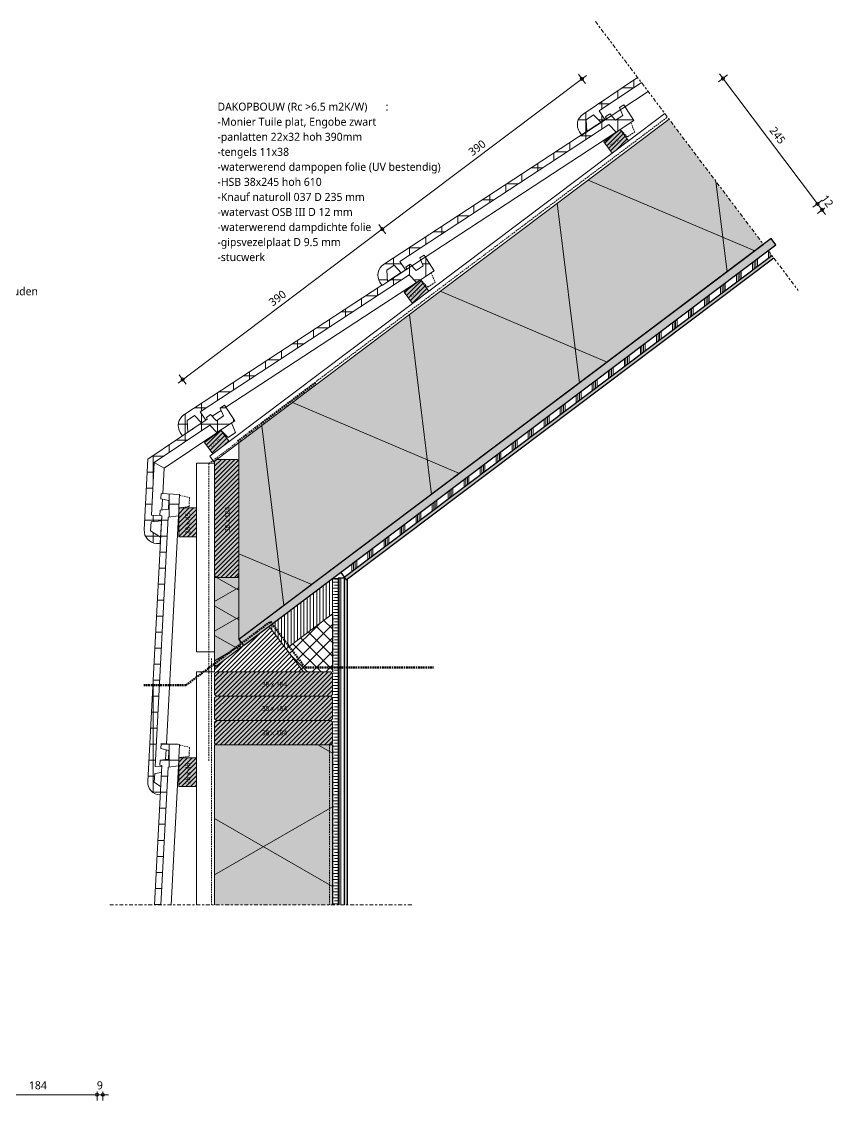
# Model space of a CAD drawing. Header units: millimetres. Extents: x 2927 to 18500, y -7154 to 6447.
# Drawn here: x 5745 to 7019, y 4744 to 6428 of the extents above; entities that cross this region are included whole.
import ezdxf

# ---------------------------------------------------------------- set-up
doc = ezdxf.new("R2010")
doc.units = ezdxf.units.MM
doc.linetypes.add('MV_center', pattern=[15, 6, -3, 3, -3])
doc.linetypes.add('MV_hidden', pattern=[3.75, 2.5, -1.25])
for name, color, linetype, lineweight in [('A-ANNO-DIMS', 211, 'Continuous', 13), ('A-ANNO-DIMS-5', 211, 'Continuous', 13), ('A-ANNO-NOTE', 131, 'Continuous', 18), ('A-DETL', 90, 'Continuous', 13), ('A-DETL-GENF', 92, 'Continuous', 18), ('A-DETL-MEDM', 33, 'Continuous', 18), ('G-ANNO-TEXT', 231, 'Continuous', 13)]:
    doc.layers.add(name, color=color, linetype=linetype, lineweight=lineweight)
doc.styles.add('Segoe UI', font='segoeui.ttf', dxfattribs={"height": 7.5})
doc.styles.add('Segoe UI_1', font='segoeui.ttf', dxfattribs={"height": 4})
doc.styles.add('Segoe UI_3', font='segoeui.ttf', dxfattribs={"height": 12.5})
doc.styles.add('Segoe UI_B', font='segoeui.ttf', dxfattribs={"height": 12.5})
doc.dimstyles.new('2_5_mm', dxfattribs={"dimscale": 304.8, "dimtxt": 13.092049, "dimasz": 0.016404, "dimexe": 0.029528, "dimexo": 0.0625, "dimgap": 0.014764, "dimtad": 1, "dimdec": 0, "dimzin": 0, "dimdsep": 46, "dimtxsty": 'Segoe UI_3', "dimblk1": 'DOTBLANK', "dimblk2": 'DOTBLANK', "dimsah": 1, "dimcen": 0.09, "dimdle": 0.029528, "dimazin": 0, "dimtfac": 1, "dimtdec": 4, "dimtix": 1, "dimtmove": 0, "dimatfit": 3, "dimfxl": 0.029528, "dimfxlon": 1, "dimtvp": 1, "dimtfill": 1, "dimtolj": 1, "dimtzin": 0, "dimarcsym": 2})
doc.dimstyles.new('2_5_mm_controle', dxfattribs={"dimscale": 304.8, "dimtxt": 13.092049, "dimasz": 0.016404, "dimexe": 0.029528, "dimexo": 0.0625, "dimgap": 0.008202, "dimtad": 1, "dimdec": 0, "dimzin": 0, "dimdsep": 46, "dimtxsty": 'Segoe UI_3', "dimblk1": 'DOTBLANK', "dimblk2": 'DOTBLANK', "dimsah": 1, "dimcen": 0.09, "dimdle": 0.029528, "dimazin": 0, "dimtfac": 1, "dimtdec": 4, "dimtix": 1, "dimtmove": 0, "dimatfit": 3, "dimfxl": 0.029528, "dimfxlon": 1, "dimtvp": 1, "dimtfill": 1, "dimtolj": 1, "dimtzin": 0, "dimarcsym": 2})
pattern_1 = [(0, (0, 0), (20.32, 5.08), [1.676, -13.564, 1.676, -13.564, -81.28]), (0, (0, 0), (20.32, 5.08), [-30.48, 1.676, -28.804, 1.676, -13.564, -35.56]), (0, (0, 0), (20.32, 5.08), [-76.2, 1.676, -8.484, 1.676, -23.724]), (120, (7.62, 2.54), (-14.559409, 15.0576362), [1.676, -13.564, 1.676, -13.564, -81.28]), (120, (7.62, 2.54), (-14.559409, 15.0576362), [-30.48, 1.676, -28.804, 1.676, -13.564, -35.56]), (120, (7.62, 2.54), (-14.559409, 15.0576362), [-76.2, 1.676, -8.484, 1.676, -23.724]), (240, (10.16, 12.7), (-5.760591, -20.1376362), [1.676, -13.564, 1.676, -13.564, -81.28]), (240, (10.16, 12.7), (-5.760591, -20.1376362), [-30.48, 1.676, -28.804, 1.676, -13.564, -35.56]), (240, (10.16, 12.7), (-5.760591, -20.1376362), [-76.2, 1.676, -8.484, 1.676, -23.724])]
pattern_2 = [(0, (0, 0), (0, 9.476), []), (0, (0, 4.738), (0, 9.476), [4.738, -2.369])]
pattern_3 = [(90, (10, 0), (-25, 1e-15), []), (90, (12.5, 0), (-25, 1e-15), []), (90, (15, 0), (-25, 1e-15), []), (90, (17.5, 0), (-25, 1e-15), [])]
pattern_4 = [(0, (0, 0), (0, 25), []), (90, (0, 0), (-25, 1e-15), [])]

# ---------------------------------------------------------------- blocks, each defined once
blk = doc.blocks.new('42 isolatie - Type 1-3769781-Details Domera')
at = {"layer": 'A-DETL-GENF'}
blk.add_hatch(color=256, dxfattribs=at).paths.add_polyline_path([(250.3, 182), (250.3, 184.8), (0.3, 184.8), (0.3, 0.8), (250.3, 0.8), (250.3, 3.6)])
at = {"layer": 'A-DETL-GENF', "lineweight": 13}
h = blk.add_hatch(dxfattribs=at)
h.set_pattern_fill('FP_24', color=256, style=0, pattern_type=2)
h.set_pattern_definition([(60, (-2126.39, 181.76), (-155.885, 90), []), (120, (-2126.39, 181.76), (-155.885, -90), [])])
h.paths.add_polyline_path([(250.3, 182), (250.3, 184.8), (0.3, 184.8), (0.3, 0.8), (250.3, 0.8), (250.3, 3.6)])
at = {"layer": 'A-DETL-GENF'}
for p, q in [((250.3, 184.8), (0.3, 184.8)), ((0.3, 184.8), (0.3, 182)), ((0.3, 182), (0.3, 3.6)), ((0.3, 3.6), (0.3, 0.8)), ((0.3, 0.8), (250.3, 0.8))]:
    blk.add_line(p, q, dxfattribs=at)
blk = doc.blocks.new('00 hout_rechthoekig_sls - SLS 38x184-V54-Details Domera')
at = {"layer": 'A-DETL-GENF'}
blk.add_hatch(color=256, dxfattribs=at).paths.add_polyline_path([(184, -35.2), (184, -2.8), (181.2, 0), (2.8, 0), (0, -2.8), (0, -35.2), (2.8, -38), (181.2, -38)])
at = {"layer": 'A-DETL-MEDM', "lineweight": 13}
h = blk.add_hatch(dxfattribs=at)
h.set_pattern_fill('FP_93', color=256, style=0, pattern_type=2)
h.set_pattern_definition([(135, (5744.659, -6083.655), (-3.535534, -3.535534), [])])
h.paths.add_polyline_path([(184, -35.2), (184, -2.8), (181.2, 0), (2.8, 0), (0, -2.8), (0, -35.2), (2.8, -38), (181.2, -38)])
at = {"layer": 'A-DETL-MEDM'}
for p, q in [((0, -2.8), (2.8, 0)), ((2.8, 0), (0, -2.8)), ((181.2, 0), (184, -2.8)), ((0, -2.8), (0, -35.2)), ((181.2, 0), (184, -2.8)), ((2.8, -38), (0, -35.2)), ((0, -35.2), (2.8, -38)), ((2.8, -38), (5.8, -38)), ((184, -35.2), (181.2, -38)), ((181.2, -38), (184, -35.2))]:
    blk.add_line(p, q, dxfattribs=at)
blk = doc.blocks.new('42 isolatie - Type 1-3770194-Details Domera')
at = {"layer": 'A-DETL-GENF'}
blk.add_hatch(color=256, dxfattribs=at).paths.add_polyline_path([(140.9, 0.8), (110.8, 40.8), (99.9, 40.8), (97.2, 38.8), (0.3, 38.8), (0.3, 0.8), (106.8, 0.8)])
at = {"layer": 'A-DETL-GENF', "lineweight": 13}
h = blk.add_hatch(dxfattribs=at)
h.set_pattern_fill('FP_38', color=256, style=0, pattern_type=2)
h.set_pattern_definition([(60, (0, 0), (-34.641, 20), []), (120, (0, 0), (-34.641, -20), [])])
h.paths.add_polyline_path([(140.9, 0.8), (110.8, 40.8), (99.9, 40.8), (97.2, 38.8), (0.3, 38.8), (0.3, 0.8), (106.8, 0.8)])
at = {"layer": 'A-DETL-GENF'}
for p, q in [((0.3, 38.8), (0.3, 0.8)), ((0.3, 38.8), (0.3, 0.8)), ((110.8, 40.8), (99.9, 40.8)), ((110.8, 40.8), (99.9, 40.8)), ((0.3, 0.8), (140.9, 0.8)), ((0.3, 0.8), (140.9, 0.8))]:
    blk.add_line(p, q, dxfattribs=at)
blk = doc.blocks.new('42 isolatie - Type 1-V55-Details Domera')
at = {"layer": 'A-DETL-GENF'}
blk.add_hatch(color=256, dxfattribs=at).paths.add_polyline_path([(1177.3, 245.8), (152.5, 245.8), (152.5, 0.8), (992.7, 0.8), (1165, 229.5)])
at = {"layer": 'A-DETL-GENF', "lineweight": 13}
h = blk.add_hatch(dxfattribs=at)
h.set_pattern_fill('FP_1', color=256, style=0, pattern_type=2)
h.set_pattern_definition([(60, (-7106.72, 250.62), (-216.506, 125), []), (120, (-7106.72, 250.62), (-216.506, -125), [])])
h.paths.add_polyline_path([(1177.3, 245.8), (152.5, 245.8), (152.5, 0.8), (992.7, 0.8), (1165, 229.5)])
at = {"layer": 'A-DETL-GENF'}
for p, q in [((1177.3, 245.8), (152.5, 245.8)), ((992.7, 0.8), (1177.3, 245.8)), ((992.7, 0.8), (1177.3, 245.8)), ((152.5, 0.8), (992.7, 0.8)), ((152.5, 0.8), (992.7, 0.8))]:
    blk.add_line(p, q, dxfattribs=at)
blk = doc.blocks.new('00 hout_rechthoekig_sls - Vuren 22x32-V56-Details Domera')
at = {"layer": 'A-DETL-GENF', "lineweight": 13}
blk.add_hatch(color=256, dxfattribs=at).paths.add_polyline_path([(32, 22), (0, 22), (0, 0), (32, 0), (32, 13.9)])
at = {"layer": 'A-DETL-MEDM', "lineweight": 13}
h = blk.add_hatch(dxfattribs=at)
h.set_pattern_fill('FP_94', color=256, style=0, pattern_type=2)
h.set_pattern_definition([(188, (8320.784, 980.264), (0.6958655, -4.9513403), [])])
h.paths.add_polyline_path([(32, 22), (0, 22), (0, 0), (32, 0), (32, 13.9)])
at = {"layer": 'A-DETL-MEDM'}
for p, q in [((32, 22), (0, 22)), ((0, 22), (0, 0)), ((32, 22), (0, 22)), ((32, 0), (32, 22)), ((32, 0), (32, 22)), ((32, 0), (32, 22)), ((0, 0), (32, 0))]:
    blk.add_line(p, q, dxfattribs=at)
blk = doc.blocks.new('00 hout_rechthoekig_sls - Vuren 22x32-V57-Details Domera')
at = {"layer": 'A-DETL-GENF', "lineweight": 13}
blk.add_hatch(color=256, dxfattribs=at).paths.add_polyline_path([(32, 22), (0, 22), (0, 0), (32, 0)])
at = {"layer": 'A-DETL-MEDM', "lineweight": 13}
h = blk.add_hatch(dxfattribs=at)
h.set_pattern_fill('FP_95', color=256, style=0, pattern_type=2)
h.set_pattern_definition([(188, (8710.784, 980.264), (0.6958655, -4.9513403), [])])
h.paths.add_polyline_path([(32, 22), (0, 22), (0, 0), (32, 0)])
at = {"layer": 'A-DETL-MEDM'}
for p, q in [((32, 22), (0, 22)), ((0, 22), (0, 0)), ((32, 22), (0, 22)), ((32, 0), (32, 22)), ((32, 0), (32, 22)), ((32, 0), (32, 22)), ((0, 0), (32, 0))]:
    blk.add_line(p, q, dxfattribs=at)
blk = doc.blocks.new('00 hout_rechthoekig_sls - Vuren 22x32-V58-Details Domera')
at = {"layer": 'A-DETL-GENF', "lineweight": 13}
blk.add_hatch(color=256, dxfattribs=at).paths.add_polyline_path([(32, 22), (0, 22), (0, 0), (32, 0)])
at = {"layer": 'A-DETL-MEDM', "lineweight": 13}
h = blk.add_hatch(dxfattribs=at)
h.set_pattern_fill('FP_96', color=256, style=0, pattern_type=2)
h.set_pattern_definition([(188, (9100.784, 980.264), (0.6958655, -4.9513403), [])])
h.paths.add_polyline_path([(32, 22), (0, 22), (0, 0), (32, 0)])
at = {"layer": 'A-DETL-MEDM'}
for p, q in [((32, 22), (0, 22)), ((0, 22), (0, 0)), ((32, 22), (0, 22)), ((32, 0), (32, 22)), ((32, 0), (32, 22)), ((32, 0), (32, 22)), ((0, 0), (32, 0))]:
    blk.add_line(p, q, dxfattribs=at)
blk = doc.blocks.new('00 hout_rechthoekig_sls - Vuren Gewolmaniseerd 28x45-V59-Details Domera')
at = {"layer": 'A-DETL-GENF', "lineweight": 13}
blk.add_hatch(color=256, dxfattribs=at).paths.add_polyline_path([(45, 28), (0, 28), (0, 0), (45, 0)])
at = {"layer": 'A-DETL-MEDM', "lineweight": 13}
h = blk.add_hatch(dxfattribs=at)
h.set_pattern_fill('FP_97', color=256, style=0, pattern_type=2)
h.set_pattern_definition([(135, (5668.901, -5989.655), (-3.535534, -3.535534), [])])
h.paths.add_polyline_path([(45, 28), (0, 28), (0, 0), (45, 0)])
at = {"layer": 'A-DETL-MEDM'}
for p, q in [((45, 28), (0, 28)), ((0, 28), (0, 0)), ((45, 28), (0, 28)), ((45, 0), (45, 28)), ((45, 0), (45, 28)), ((45, 0), (45, 28)), ((0, 0), (45, 0))]:
    blk.add_line(p, q, dxfattribs=at)
blk = doc.blocks.new('NLRS_00_DI_maskeer - Type 1-V60-Details Domera')
at = {"layer": 'A-DETL-GENF', "linetype": 'MV_center'}
for p, q in [((-22, 0), (-100, 0)), ((425.6, 0), (-10, 0))]:
    blk.add_line(p, q, dxfattribs=at)
blk = doc.blocks.new('00 hout_rechthoekig_sls - SLS 38x184-V61-Details Domera')
at = {"layer": 'A-DETL-GENF'}
blk.add_hatch(color=256, dxfattribs=at).paths.add_polyline_path([(2.8, -38), (181.2, -38), (184, -35.2), (184, -2.8), (181.2, 0), (2.8, 0), (0, -2.8), (0, -35.2)])
at = {"layer": 'A-DETL-MEDM', "lineweight": 13}
h = blk.add_hatch(dxfattribs=at)
h.set_pattern_fill('FP_98', color=256, style=0, pattern_type=2)
h.set_pattern_definition([(45, (-6045.655, -5375.144), (-3.535534, 3.535534), [])])
h.paths.add_polyline_path([(2.8, -38), (181.2, -38), (184, -35.2), (184, -2.8), (181.2, 0), (2.8, 0), (0, -2.8), (0, -35.2)])
at = {"layer": 'A-DETL-MEDM'}
for p, q in [((0, -2.8), (2.8, 0)), ((2.8, 0), (0, -2.8)), ((181.2, 0), (184, -2.8)), ((0, -2.8), (0, -35.2)), ((181.2, 0), (184, -2.8)), ((184, -35.2), (184, -2.8)), ((2.8, -38), (0, -35.2)), ((0, -35.2), (2.8, -38)), ((184, -35.2), (181.2, -38)), ((181.2, -38), (184, -35.2))]:
    blk.add_line(p, q, dxfattribs=at)
blk = doc.blocks.new('00 hout_rechthoekig_sls - SLS 38x184-V62-Details Domera')
at = {"layer": 'A-DETL-GENF'}
blk.add_hatch(color=256, dxfattribs=at).paths.add_polyline_path([(2.8, -38), (181.2, -38), (184, -35.2), (184, -2.8), (181.2, 0), (2.8, 0), (0, -2.8), (0, -35.2)])
at = {"layer": 'A-DETL-MEDM', "lineweight": 13}
h = blk.add_hatch(dxfattribs=at)
h.set_pattern_fill('FP_99', color=256, style=0, pattern_type=2)
h.set_pattern_definition([(45, (-6045.655, -5337.144), (-3.535534, 3.535534), [])])
h.paths.add_polyline_path([(2.8, -38), (181.2, -38), (184, -35.2), (184, -2.8), (181.2, 0), (2.8, 0), (0, -2.8), (0, -35.2)])
at = {"layer": 'A-DETL-MEDM'}
for p, q in [((0, -2.8), (2.8, 0)), ((2.8, 0), (0, -2.8)), ((2.8, 0), (181.2, 0)), ((181.2, 0), (184, -2.8)), ((0, -2.8), (0, -35.2)), ((181.2, 0), (184, -2.8)), ((184, -35.2), (184, -2.8)), ((2.8, -38), (0, -35.2)), ((0, -35.2), (2.8, -38)), ((2.8, -38), (181.2, -38)), ((184, -35.2), (181.2, -38)), ((181.2, -38), (184, -35.2))]:
    blk.add_line(p, q, dxfattribs=at)
blk = doc.blocks.new('00 hout_rechthoekig_sls - SLS 38x184-V63-Details Domera')
at = {"layer": 'A-DETL-GENF'}
blk.add_hatch(color=256, dxfattribs=at).paths.add_polyline_path([(181.2, -38), (184, -35.2), (184, -2.8), (181.2, 0), (2.8, 0), (0, -2.8), (0, -35.2), (2.8, -38)])
at = {"layer": 'A-DETL-MEDM', "lineweight": 13}
h = blk.add_hatch(dxfattribs=at)
h.set_pattern_fill('FP_100', color=256, style=0, pattern_type=2)
h.set_pattern_definition([(45, (-6045.655, -5413.144), (-3.535534, 3.535534), [])])
h.paths.add_polyline_path([(181.2, -38), (184, -35.2), (184, -2.8), (181.2, 0), (2.8, 0), (0, -2.8), (0, -35.2), (2.8, -38)])
at = {"layer": 'A-DETL-MEDM'}
for p, q in [((0, -2.8), (2.8, 0)), ((2.8, 0), (0, -2.8)), ((2.8, 0), (181.2, 0)), ((181.2, 0), (184, -2.8)), ((0, -2.8), (0, -35.2)), ((181.2, 0), (184, -2.8)), ((184, -35.2), (184, -2.8)), ((2.8, -38), (0, -35.2)), ((0, -35.2), (2.8, -38)), ((2.8, -38), (181.2, -38)), ((184, -35.2), (181.2, -38)), ((181.2, -38), (184, -35.2))]:
    blk.add_line(p, q, dxfattribs=at)
blk = doc.blocks.new('00 hout_rechthoekig_sls - Vuren Gewolmaniseerd 28x45-V64-Details Domera')
at = {"layer": 'A-DETL-GENF', "lineweight": 13}
blk.add_hatch(color=256, dxfattribs=at).paths.add_polyline_path([(45, 28), (0, 28), (0, 0), (45, 0)])
at = {"layer": 'A-DETL-MEDM', "lineweight": 13}
h = blk.add_hatch(dxfattribs=at)
h.set_pattern_fill('FP_101', color=256, style=0, pattern_type=2)
h.set_pattern_definition([(135, (5278.901, -5989.655), (-3.535534, -3.535534), [])])
h.paths.add_polyline_path([(45, 28), (0, 28), (0, 0), (45, 0)])
at = {"layer": 'A-DETL-MEDM'}
for p, q in [((45, 28), (0, 28)), ((0, 28), (0, 0)), ((45, 28), (0, 28)), ((45, 0), (45, 28)), ((45, 0), (45, 28)), ((45, 0), (45, 28)), ((0, 0), (45, 0))]:
    blk.add_line(p, q, dxfattribs=at)
blk = doc.blocks.new('NLRS_00_DI_maskeer - Type 1-4234563-Details Domera')
at = {"layer": 'A-DETL-GENF', "linetype": 'MV_center'}
blk.add_line((-100, 0), (371.5, 0), dxfattribs=at)
blk = doc.blocks.new('DIMBLOCK39-Details Domera')
at = {"layer": 'A-ANNO-DIMS-5'}
for p, q in [((5678.3, 4752.9), (5678.3, 4761.9)), ((5678.3, 4752.9), (5862.3, 4752.9)), ((5678.3, 4752.9), (5678.3, 4743.9)), ((5862.3, 4752.9), (5862.3, 4761.9)), ((5862.3, 4752.9), (5862.3, 4743.9))]:
    blk.add_line(p, q, dxfattribs=at)
for centre in [(5678.3, 4752.9), (5862.3, 4752.9)]:
    blk.add_circle(centre, 2.5, dxfattribs=at)
at = {"layer": 'A-ANNO-DIMS-5', "color": 0, "insert": (5756, 4773.8), "char_height": 12.5, "width": 34.277, "attachment_point": 1, "line_spacing_factor": 1.142579, "style": 'Segoe UI_3', "bg_fill": 3, "box_fill_scale": 1.25, "bg_fill_color": 9, "bg_fill_true_color": 13158600, "bg_fill_transparency": 0}
blk.add_mtext('184', dxfattribs=at)
blk = doc.blocks.new('_DotBlank')
at = {"color": 0, "linetype": 'ByBlock', "lineweight": -2}
blk.add_line((-0.5, 0), (-1, 0), dxfattribs=at)
blk.add_circle((0, 0), 0.5, dxfattribs=at)
blk = doc.blocks.new('DIMBLOCK40-Details Domera')
at = {"layer": 'A-ANNO-DIMS-5'}
for p, q in [((5862.3, 4752.9), (5862.3, 4761.9)), ((5862.3, 4752.9), (5880.3, 4752.9)), ((5862.3, 4752.9), (5862.3, 4743.9)), ((5871.3, 4752.9), (5871.3, 4761.9)), ((5871.3, 4752.9), (5871.3, 4743.9))]:
    blk.add_line(p, q, dxfattribs=at)
for centre in [(5862.3, 4752.9), (5871.3, 4752.9)]:
    blk.add_circle(centre, 2.5, dxfattribs=at)
at = {"layer": 'A-ANNO-DIMS-5', "color": 0, "insert": (5862, 4773.8), "char_height": 12.5, "width": 11.426, "attachment_point": 1, "line_spacing_factor": 1.142579, "style": 'Segoe UI_3', "bg_fill": 3, "box_fill_scale": 1.25, "bg_fill_color": 9, "bg_fill_true_color": 13158600, "bg_fill_transparency": 0}
blk.add_mtext('9', dxfattribs=at)
blk = doc.blocks.new('DIMBLOCK58-Details Domera')
at = {"layer": 'A-ANNO-DIMS-5'}
for p, q in [((6986.4, 6143.9), (6993.5, 6149.3)), ((6986.4, 6143.9), (6979.2, 6138.5)), ((6999, 6127.2), (6986.4, 6143.9)), ((6993.6, 6134.3), (6986.4, 6128.9)), ((6993.6, 6134.3), (7000.8, 6139.8))]:
    blk.add_line(p, q, dxfattribs=at)
for centre in [(6986.4, 6143.9), (6993.6, 6134.3)]:
    blk.add_circle(centre, 2.5, dxfattribs=at)
at = {"layer": 'A-ANNO-DIMS-5', "color": 0, "insert": (7000.9, 6159.3), "char_height": 12.5, "width": 22.852, "attachment_point": 1, "rotation": 307, "line_spacing_factor": 1.142579, "style": 'Segoe UI_3', "bg_fill": 3, "box_fill_scale": 1.25, "bg_fill_color": 9, "bg_fill_true_color": 13158600, "bg_fill_transparency": 0}
blk.add_mtext('12', dxfattribs=at)
blk = doc.blocks.new('DIMBLOCK59-Details Domera')
at = {"layer": 'A-ANNO-DIMS-5'}
for p, q in [((6838.9, 6339.6), (6831.7, 6334.2)), ((6986.4, 6143.9), (6833.5, 6346.8)), ((6838.9, 6339.6), (6846.1, 6345)), ((6986.4, 6143.9), (6993.5, 6149.3)), ((6986.4, 6143.9), (6979.2, 6138.5))]:
    blk.add_line(p, q, dxfattribs=at)
for centre in [(6838.9, 6339.6), (6986.4, 6143.9)]:
    blk.add_circle(centre, 2.5, dxfattribs=at)
at = {"layer": 'A-ANNO-DIMS-5', "color": 0, "insert": (6920.7, 6265.7), "char_height": 12.5, "width": 34.277, "attachment_point": 1, "rotation": 307, "line_spacing_factor": 1.142579, "style": 'Segoe UI_3', "bg_fill": 3, "box_fill_scale": 1.25, "bg_fill_color": 9, "bg_fill_true_color": 13158600, "bg_fill_transparency": 0}
blk.add_mtext('245', dxfattribs=at)
blk = doc.blocks.new('DIMBLOCK60-Details Domera')
at = {"layer": 'A-ANNO-DIMS-5'}
for p, q in [((6626, 6344.2), (6307.3, 6104.1)), ((6618.8, 6338.8), (6613.4, 6346)), ((6618.8, 6338.8), (6624.2, 6331.6)), ((6307.3, 6104.1), (6301.9, 6111.3)), ((6307.3, 6104.1), (6312.7, 6096.9))]:
    blk.add_line(p, q, dxfattribs=at)
for centre in [(6618.8, 6338.8), (6307.3, 6104.1)]:
    blk.add_circle(centre, 2.5, dxfattribs=at)
at = {"layer": 'A-ANNO-DIMS-5', "color": 0, "insert": (6440.3, 6227.9), "char_height": 12.5, "width": 34.277, "attachment_point": 1, "rotation": 37, "line_spacing_factor": 1.142579, "style": 'Segoe UI_3', "bg_fill": 3, "box_fill_scale": 1.25, "bg_fill_color": 9, "bg_fill_true_color": 13158600, "bg_fill_transparency": 0}
blk.add_mtext('390', dxfattribs=at)
blk = doc.blocks.new('DIMBLOCK61-Details Domera')
at = {"layer": 'A-ANNO-DIMS-5'}
for p, q in [((6307.3, 6104.1), (5988.6, 5864)), ((6307.3, 6104.1), (6301.9, 6111.3)), ((6307.3, 6104.1), (6312.7, 6096.9)), ((5995.8, 5869.4), (5990.4, 5876.6)), ((5995.8, 5869.4), (6001.2, 5862.2))]:
    blk.add_line(p, q, dxfattribs=at)
for centre in [(6307.3, 6104.1), (5995.8, 5869.4)]:
    blk.add_circle(centre, 2.5, dxfattribs=at)
at = {"layer": 'A-ANNO-DIMS-5', "color": 0, "insert": (6128.8, 5993.2), "char_height": 12.5, "width": 34.277, "attachment_point": 1, "rotation": 37, "line_spacing_factor": 1.142579, "style": 'Segoe UI_3', "bg_fill": 3, "box_fill_scale": 1.25, "bg_fill_color": 9, "bg_fill_true_color": 13158600, "bg_fill_transparency": 0}
blk.add_mtext('390', dxfattribs=at)

msp = doc.modelspace()

# ---------------------------------------------------------------- hatches: boundary and pattern name
at = {"layer": 'A-DETL-GENF', "lineweight": 13}
h = msp.add_hatch(dxfattribs=at)
h.set_pattern_fill('FP_2', color=253, style=0, pattern_type=2)
h.set_pattern_definition(pattern_4)
h.paths.add_polyline_path([(6618.1, 6251.5), (6626.7, 6257.2), (6625.5, 6275.1), (6636.9, 6282.8), (6648.1, 6271.2), (6654.8, 6275.6), (6645.9, 6288.9), (6711.7, 6333.2), (6705.6, 6341.2), (6620.5, 6283.8), (6616.6, 6280.3), (6613.7, 6276), (6612.1, 6271), (6611.7, 6265.8), (6612.8, 6260.7), (6615.1, 6256)])
h = msp.add_hatch(dxfattribs=at)
h.set_pattern_fill('FP_2', color=253, style=0, pattern_type=2)
h.set_pattern_definition(pattern_4)
h.paths.add_polyline_path([(6306.9, 6016.5), (6315.3, 6022), (6314.2, 6040.4), (6325.8, 6048), (6336.9, 6036.1), (6343.6, 6040.5), (6334.9, 6053.9), (6660.9, 6267.6), (6672, 6255.8), (6700, 6274.1), (6684.1, 6298.4), (6677.4, 6294), (6682.6, 6281.9), (6671.4, 6274.5), (6662.4, 6284.1), (6655.7, 6279.7), (6656.9, 6276.9), (6309.4, 6049.2), (6305.4, 6045.8), (6302.5, 6041.5), (6300.8, 6036.5), (6300.4, 6031.3), (6301.4, 6026.2), (6303.6, 6021.5), (6303.9, 6021.1)])
h = msp.add_hatch(dxfattribs=at)
h.set_pattern_fill('FP_4', color=250, style=0, pattern_type=2)
h.set_pattern_definition(pattern_2)
h.paths.add_polyline_path([(6090.9, 5454.1), (6921.3, 6079.9), (6914.1, 6089.5), (6083.7, 5463.7)])
h = msp.add_hatch(dxfattribs=at)
h.set_pattern_fill('FP_6', color=253, style=0, pattern_type=2)
h.set_pattern_definition(pattern_3)
h.paths.add_polyline_path([(6248.1, 5560.7), (6915.1, 6063.3), (6909.3, 6070.9), (6242.4, 5568.3)])
h = msp.add_hatch(dxfattribs=at)
h.set_pattern_fill('FP_2', color=253, style=0, pattern_type=2)
h.set_pattern_definition(pattern_4)
h.paths.add_polyline_path([(5995.5, 5781.8), (6003.8, 5787.2), (6002.8, 5805.7), (6014.3, 5813.3), (6025.3, 5801.6), (6032, 5806.1), (6023.4, 5819.2), (6349.4, 6032.9), (6360.6, 6021.1), (6388.5, 6039.4), (6372.7, 6063.7), (6366, 6059.3), (6371.2, 6047.1), (6360, 6039.8), (6350.9, 6049.4), (6344.2, 6045), (6345.4, 6042.2), (6343.4, 6040.9), (6343.6, 6040.5), (6336.9, 6036.1), (6336.6, 6036.5), (6315.3, 6022.5), (6315.3, 6022), (6306.9, 6016.5), (6306.7, 6016.8), (5997.9, 5814.5), (5994, 5811.1), (5991, 5806.7), (5989.3, 5801.8), (5988.9, 5796.6), (5989.9, 5791.5), (5992.2, 5786.8)])
h = msp.add_hatch(dxfattribs=at)
h.set_pattern_fill('FP_5', color=253, style=0, pattern_type=2)
h.set_pattern_definition(pattern_1)
h.paths.add_polyline_path([(6251.1, 5556.7), (6918.1, 6059.3), (6915.1, 6063.3), (6248.1, 5560.7)])
h = msp.add_hatch(dxfattribs=at)
h.set_pattern_fill('FP_2', color=253, style=0, pattern_type=2)
h.set_pattern_definition(pattern_4)
h.paths.add_polyline_path([(5960.9, 5613.3), (5961.4, 5623.3), (5945.9, 5633.3), (5946.6, 5647.1), (5962.7, 5649.1), (5963.1, 5656.8), (5961.4, 5657.2), (5947.3, 5657.9), (5951.6, 5739.8), (6038.2, 5798.2), (6049.4, 5786.5), (6077.2, 5805.2), (6061, 5829.2), (6054.3, 5824.8), (6059.7, 5812.7), (6048.6, 5805.2), (6039.4, 5814.7), (6032.8, 5810.2), (6034, 5807.4), (5941.7, 5745.2), (5935.9, 5634.6), (5936.4, 5629.4), (5938.1, 5624.5), (5941.1, 5620.2), (5945, 5616.8), (5949.7, 5614.5), (5954.9, 5613.6)])
h = msp.add_hatch(dxfattribs=at)
h.set_pattern_fill('FP_2', color=253, style=0, pattern_type=2)
h.set_pattern_definition(pattern_4)
h.paths.add_polyline_path([(5960.8, 5220.8), (5961.5, 5234), (5951.4, 5240.6), (5952.2, 5254.4), (5962.7, 5255.7), (5963.1, 5264.6), (5952.7, 5265.2), (5973.1, 5654.5), (5989.3, 5656.4), (5989.7, 5663.9), (5989.7, 5668.9), (5989.9, 5668.9), (5991, 5689.9), (5962.1, 5691.4), (5961.6, 5683.4), (5974.5, 5680.4), (5973.8, 5667), (5960.7, 5665.4), (5960.3, 5657.4), (5963.2, 5656.7), (5941.5, 5241.8), (5941.9, 5236.6), (5943.7, 5231.7), (5946.6, 5227.4), (5950.6, 5224), (5955.3, 5221.8), (5960.4, 5220.8)])
h = msp.add_hatch(dxfattribs=at)
h.set_pattern_fill('FP_64', color=253, style=0, pattern_type=2)
h.set_pattern_definition([(90, (0, 0), (-5, 3e-16), [])])
h.paths.add_polyline_path([(6157.2, 5449), (6229.7, 5503.6), (6229.7, 5558.7), (6130.7, 5484.1), (6153.4, 5454.1)])
h = msp.add_hatch(dxfattribs=at)
h.set_pattern_fill('FP_6', color=253, style=0, pattern_type=2)
h.set_pattern_definition(pattern_3)
h.paths.add_polyline_path([(6238.7, 5049.1), (6248.2, 5049.1), (6248.2, 5559.1), (6238.7, 5559.1), (6238.7, 5393.4)])
h = msp.add_hatch(dxfattribs=at)
h.set_pattern_fill('FP_5', color=253, style=0, pattern_type=2)
h.set_pattern_definition(pattern_1)
h.paths.add_polyline_path([(6248.2, 5049.1), (6253.2, 5049.1), (6253.2, 5558.2), (6251.1, 5556.7), (6248.2, 5560.6), (6248.2, 5393.4)])
h = msp.add_hatch(dxfattribs=at)
h.set_pattern_fill('FP_4', color=250, style=0, pattern_type=2)
h.set_pattern_definition(pattern_2)
h.paths.add_polyline_path([(6229.7, 5049.1), (6238.7, 5049.1), (6238.7, 5558.1), (6229.7, 5558.1), (6229.7, 5299.1)])
h = msp.add_hatch(dxfattribs=at)
h.set_pattern_fill('FP_19', color=251, style=0, pattern_type=2)
h.set_pattern_definition([(45, (0, 0), (-10.606602, 10.606602), []), (135, (0, 0), (-10.606602, -10.606602), [])])
h.paths.add_polyline_path([(6184.2, 5413.1), (6229.7, 5413.1), (6229.7, 5503.6), (6157.2, 5449)])
h = msp.add_hatch(dxfattribs=at)
h.set_pattern_fill('FP_10', color=250, style=0, pattern_type=2)
h.set_pattern_definition([(45, (0, 0), (-3.535534, 3.535534), [])])
h.paths.add_polyline_path([(6184.2, 5413.1), (6130.7, 5484.1), (6045.7, 5420), (6045.7, 5413.1), (6083.7, 5413.1)])
h = msp.add_hatch(dxfattribs=at)
h.set_pattern_fill('FP_2', color=253, style=0, pattern_type=2)
h.set_pattern_definition(pattern_4)
h.paths.add_polyline_path([(5957.4, 5049.1), (5961.9, 5049.1), (5973.1, 5264.5), (5989.3, 5266.4), (5989.7, 5273.9), (5989.7, 5278.9), (5989.9, 5278.9), (5991, 5299.9), (5962.1, 5301.4), (5961.6, 5293.4), (5974.5, 5290.4), (5973.8, 5277), (5960.7, 5275.4), (5960.3, 5267.4), (5963.2, 5266.7), (5951.8, 5049.1)])

# ---------------------------------------------------------------- linework, layer by layer
at = {"layer": 'A-DETL', "lineweight": 18}
for p, q in [((6705.6, 6341.2), (6620.5, 6283.8)), ((6618.5, 6251.1), (6722.3, 6319.1)), ((6645.9, 6288.9), (6711.7, 6333.2)), ((6625.5, 6275.1), (6636.9, 6282.8)), ((6636.9, 6282.8), (6648.1, 6271.2)), ((6654.8, 6275.6), (6645.9, 6288.9)), ((6662.4, 6284.1), (6655.7, 6279.7)), ((6671.4, 6274.5), (6662.4, 6284.1)), ((6684.1, 6298.4), (6677.4, 6294)), ((6677.4, 6294), (6682.6, 6281.9)), ((6700, 6274.1), (6684.1, 6298.4)), ((6748.1, 6284.9), (6691.5, 6242.3)), ((6656.9, 6276.9), (6309.4, 6049.2)), ((6334.9, 6053.9), (6660.9, 6267.6)), ((6626.7, 6257.2), (6625.5, 6275.1)), ((6655.7, 6279.7), (6656.9, 6276.9)), ((6660.9, 6267.6), (6672, 6255.8)), ((6682.6, 6281.9), (6671.4, 6274.5)), ((6672, 6255.8), (6700, 6274.1)), ((6315.3, 6022), (6672, 6255.8)), ((6615.1, 6256), (6618.1, 6251.5)), ((6666, 6223), (6380, 6007.6)), ((6314.2, 6040.4), (6325.8, 6048)), ((6325.8, 6048), (6336.9, 6036.1)), ((6343.6, 6040.5), (6334.9, 6053.9)), ((6350.9, 6049.4), (6344.2, 6045)), ((6360, 6039.8), (6350.9, 6049.4)), ((6371.2, 6047.1), (6360, 6039.8)), ((6372.7, 6063.7), (6366, 6059.3)), ((6366, 6059.3), (6371.2, 6047.1)), ((6388.5, 6039.4), (6372.7, 6063.7)), ((6023.4, 5819.2), (6349.4, 6032.9)), ((6315.3, 6022), (6314.2, 6040.4)), ((6336.6, 6036.5), (6315.3, 6022.5)), ((6336.9, 6036.1), (6343.6, 6040.5)), ((6345.4, 6042.2), (6343.4, 6040.9)), ((6344.2, 6045), (6345.4, 6042.2)), ((6349.4, 6032.9), (6360.6, 6021.1)), ((6360.6, 6021.1), (6388.5, 6039.4)), ((6306.7, 6016.8), (5997.9, 5814.5)), ((6063.1, 5826.1), (6360.6, 6021.1)), ((6303.6, 6021.5), (6306.9, 6016.5)), ((6306.9, 6016.5), (6315.3, 6022)), ((6354.5, 5988.3), (6068.6, 5772.9)), ((6061, 5829.2), (6054.3, 5824.8)), ((6077.2, 5805.2), (6061, 5829.2)), ((6002.8, 5805.7), (6014.3, 5813.3)), ((6014.3, 5813.3), (6025.3, 5801.6)), ((6032, 5806.1), (6023.4, 5819.2)), ((6039.4, 5814.7), (6032.8, 5810.2)), ((6048.6, 5805.2), (6039.4, 5814.7)), ((6041.8, 5812.2), (6055.9, 5821.3)), ((6059.7, 5812.7), (6048.6, 5805.2)), ((6054.3, 5824.8), (6059.7, 5812.7)), ((6034, 5807.4), (5941.7, 5745.2)), ((5951.6, 5739.8), (6038.2, 5798.2)), ((6003.8, 5787.2), (6002.8, 5805.7)), ((6032.8, 5810.2), (6034, 5807.4)), ((6038.2, 5798.2), (6049.4, 5786.5)), ((6049.4, 5786.5), (6077.2, 5805.2)), ((6071.9, 5801.6), (6078.5, 5786.8)), ((5967.2, 5731), (6049.1, 5786.3)), ((5992.2, 5786.8), (5995.5, 5781.8)), ((5995.5, 5781.8), (6003.8, 5787.2)), ((6003.8, 5787.2), (6013.6, 5793.7)), ((6067.1, 5779.1), (6055.3, 5790.4)), ((6078.5, 5786.8), (6067.1, 5779.1)), ((6049.4, 5744.7), (6083.7, 5770.5)), ((5941.7, 5745.2), (5935.9, 5634.6)), ((6043, 5753.6), (6038, 5749.8)), ((6038, 5749.8), (6044.6, 5741.1)), ((5947.3, 5657.9), (5951.6, 5739.8)), ((5967.2, 5731), (5951.6, 5739.8)), ((5964.9, 5691.2), (5967, 5731.1)), ((6017.7, 5738.9), (6017.7, 5668.9)), ((6045.7, 5738.9), (6017.7, 5738.9)), ((6044.6, 5741.1), (6045.7, 5741.8)), ((6045.7, 5560.7), (6045.7, 5738.9)), ((5962.1, 5691.4), (5961.6, 5683.4)), ((5961.6, 5683.4), (5974.5, 5680.4)), ((5991, 5689.9), (5962.1, 5691.4)), ((5963.6, 5665.8), (5964.5, 5682.7)), ((5974.5, 5680.4), (5973.8, 5667)), ((5989.9, 5668.9), (5991, 5689.9)), ((5960.7, 5665.4), (5960.3, 5657.4)), ((5973.8, 5667), (5960.7, 5665.4)), ((5989.3, 5656.4), (5989.7, 5663.9)), ((5963.2, 5656.7), (5941.5, 5241.8)), ((5945.9, 5633.3), (5946.6, 5647.1)), ((5946.6, 5647.1), (5962.7, 5649.1)), ((5961.4, 5657.2), (5947.3, 5657.9)), ((5952.7, 5265.2), (5973.1, 5654.5)), ((5960.3, 5657.4), (5963.2, 5656.7)), ((5960.9, 5613.8), (5963.1, 5656.8)), ((5962.7, 5649.1), (5963.1, 5656.8)), ((5970.6, 5300.9), (5989.3, 5656.4)), ((5973.1, 5654.5), (5989.3, 5656.4)), ((5961.4, 5623.3), (5945.9, 5633.3)), ((5954.9, 5613.6), (5960.9, 5613.3)), ((5960.9, 5613.3), (5961.4, 5623.3)), ((6017.7, 5623.9), (6017.7, 5444.1)), ((6229.7, 5503.6), (6229.7, 5558.7)), ((6157.2, 5449), (6229.7, 5503.6)), ((6229.7, 5503.6), (6157.2, 5449)), ((6229.7, 5413.1), (6229.7, 5503.6)), ((6184.2, 5413.1), (6130.7, 5484.1)), ((6017.7, 5444.1), (6045.7, 5444.1)), ((6090.9, 5454.1), (6045.7, 5420)), ((6157.2, 5449), (6184.2, 5413.1)), ((6017.7, 5413.1), (6017.7, 5278.9)), ((6045.7, 5413.1), (6017.7, 5413.1)), ((6045.7, 5420), (6045.7, 5413.1)), ((5962.1, 5301.4), (5961.6, 5293.4)), ((5961.6, 5293.4), (5974.5, 5290.4)), ((5991, 5299.9), (5962.1, 5301.4)), ((5969.3, 5276.5), (5970.1, 5291.4)), ((5974.5, 5290.4), (5973.8, 5277)), ((5989.9, 5278.9), (5991, 5299.9)), ((6045.7, 5049.1), (6045.7, 5299.1)), ((5960.7, 5275.4), (5960.3, 5267.4)), ((5973.8, 5277), (5960.7, 5275.4)), ((5989.3, 5266.4), (5989.7, 5273.9)), ((5963.2, 5266.7), (5951.8, 5049.1)), ((5952.2, 5254.4), (5962.7, 5255.7)), ((5963.1, 5264.6), (5952.7, 5265.2)), ((5960.3, 5267.4), (5963.2, 5266.7)), ((5961.9, 5049.1), (5973.1, 5264.5)), ((5973.1, 5264.5), (5989.3, 5266.4)), ((5977.9, 5049.1), (5989.3, 5266.4)), ((5951.4, 5240.6), (5952.2, 5254.4)), ((5961.5, 5234), (5951.4, 5240.6)), ((6017.7, 5233.9), (6017.7, 5049.1)), ((5960.4, 5220.8), (5960.8, 5220.8))]:
    msp.add_line(p, q, dxfattribs=at)
at = {"layer": 'A-DETL', "linetype": 'MV_hidden', "lineweight": 18}
for p, q in [((6081.2, 5773.7), (6752.3, 6279.3)), ((6695, 6270.8), (6701.4, 6255.9)), ((6689.8, 6248.3), (6678.3, 6259.9)), ((6701.4, 6255.9), (6689.8, 6248.3)), ((6383.5, 6036.1), (6389.9, 6021.2)), ((6378.4, 6013.6), (6366.8, 6025.2)), ((6389.9, 6021.2), (6378.4, 6013.6)), ((6203.7, 5863.9), (6036.7, 5738.1)), ((6036.7, 5738.1), (6036.7, 5273.1)), ((5990.7, 5688.9), (6006.5, 5685.2)), ((6006.5, 5685.2), (6005.8, 5671.4)), ((6005.8, 5671.4), (5989.7, 5668.9)), ((6040.7, 5434.1), (6040.7, 5049.1)), ((5990.7, 5298.9), (6006.5, 5295.2)), ((6006.5, 5295.2), (6005.8, 5281.4)), ((6224.7, 5299.1), (6224.7, 5049.1)), ((6005.8, 5281.4), (5989.7, 5278.9))]:
    msp.add_line(p, q, dxfattribs=at)
at = {"layer": 'A-DETL', "lineweight": 25}
for p, q in [((6914.1, 6089.5), (6083.7, 5463.7)), ((6921.3, 6079.9), (6914.1, 6089.5)), ((6090.9, 5454.1), (6921.3, 6079.9)), ((6248.1, 5560.7), (6915.1, 6063.3)), ((6251.1, 5556.7), (6918.1, 6059.3)), ((6248.2, 5559.1), (6238.7, 5559.1)), ((6238.7, 5559.1), (6238.7, 5049.1)), ((6242.4, 5568.3), (6248.1, 5560.7)), ((6248.1, 5560.7), (6251.1, 5556.7)), ((6248.2, 5560.6), (6248.2, 5559.1)), ((6248.2, 5049.1), (6248.2, 5559.1)), ((6238.7, 5558.1), (6229.7, 5558.1)), ((6253.2, 5049.1), (6253.2, 5558.2)), ((6229.7, 5503.6), (6229.7, 5413.1)), ((6083.7, 5463.7), (6090.9, 5454.1)), ((6229.7, 5299.1), (6229.7, 5049.1))]:
    msp.add_line(p, q, dxfattribs=at)
at = {"layer": 'A-DETL', "linetype": 'MV_hidden', "lineweight": 50}
for p, q in [((6001, 5392.2), (6132.8, 5491.5)), ((6132.8, 5491.5), (6187, 5419.6)), ((6187, 5419.6), (6387, 5419.6)), ((6001, 5392.2), (5935.3, 5392.2))]:
    msp.add_line(p, q, dxfattribs=at)
at = {"layer": 'A-DETL', "lineweight": 18}
for centre, start, end in [((6631.7, 6267.2), 124.0003, 214.0003), ((6320.4, 6032.5), 123.2423, 213.2423), ((6008.9, 5797.7), 123.2423, 213.2423), ((5955.9, 5633.5), 176.9998, 266.9869), ((5961.5, 5240.8), 177.0003, 267.0003)]:
    msp.add_arc(centre, 20, start, end, dxfattribs=at)

# ---------------------------------------------------------------- block references
at = {"layer": 'A-DETL-GENF', "linetype": 'MV_center'}
for name, p, rotation in [('NLRS_00_DI_maskeer - Type 1-V60-Details Domera', (6896.1, 6088.4), 126.9999999999997), ('NLRS_00_DI_maskeer - Type 1-4234563-Details Domera', (6253.2, 5049.1), 180)]:
    msp.add_blockref(name, p, dxfattribs=dict(at, rotation=rotation))
at = {"layer": 'A-DETL-GENF'}
for name, p, rotation in [('42 isolatie - Type 1-V55-Details Domera', (6876, 6368.5), 216.9999999999999), ('42 isolatie - Type 1-3770194-Details Domera', (6044.9, 5560.9), 270.0000000000001), ('42 isolatie - Type 1-3769781-Details Domera', (6044.9, 5299.4), 270.0000000000001)]:
    msp.add_blockref(name, p, dxfattribs=dict(at, rotation=rotation))
at = {"layer": 'A-DETL-MEDM', "lineweight": 13}
for name, p, rotation in [('00 hout_rechthoekig_sls - Vuren 22x32-V58-Details Domera', (6678.3, 6259.9), 217.0000000000002), ('00 hout_rechthoekig_sls - Vuren 22x32-V57-Details Domera', (6366.8, 6025.2), 217.0000000000005), ('00 hout_rechthoekig_sls - Vuren 22x32-V56-Details Domera', (6055.3, 5790.4), 217.0000000000005), ('00 hout_rechthoekig_sls - Vuren Gewolmaniseerd 28x45-V59-Details Domera', (5989.7, 5668.9), 269.9999999999969), ('00 hout_rechthoekig_sls - Vuren Gewolmaniseerd 28x45-V64-Details Domera', (5989.7, 5278.9), 269.9999999999969)]:
    msp.add_blockref(name, p, dxfattribs=dict(at, rotation=rotation))
at = {"layer": 'A-DETL-MEDM', "rotation": 270}
msp.add_blockref('00 hout_rechthoekig_sls - SLS 38x184-V54-Details Domera', (6083.7, 5744.7), dxfattribs=at)
at = {"layer": 'A-DETL-MEDM'}
for name, p in [('00 hout_rechthoekig_sls - SLS 38x184-V63-Details Domera', (6045.7, 5413.1)), ('00 hout_rechthoekig_sls - SLS 38x184-V61-Details Domera', (6045.7, 5375.1)), ('00 hout_rechthoekig_sls - SLS 38x184-V62-Details Domera', (6045.7, 5337.1))]:
    msp.add_blockref(name, p, dxfattribs=at)

# ---------------------------------------------------------------- texts
at = {"layer": 'A-ANNO-NOTE', "lineweight": 13, "attachment_point": 1}
for s, insert, char_height, width, rotation, style in [('22 x 32', (6661.7, 6236), 4, 23.65, 37, 'Segoe UI_1'), ('22 x 32', (6350.3, 6001.3), 4, 23.65, 37, 'Segoe UI_1'), ('22 x 32', (6350.3, 6001.3), 4, 23.65, 37, 'Segoe UI_1'), ('22 x 32', (6038.8, 5766.6), 4, 23.65, 37, 'Segoe UI_1'), ('22 x 32', (6038.8, 5766.6), 4, 23.65, 37, 'Segoe UI_1'), ('28 x 45', (6000.2, 5627.9), 7.5, 40.485, 90, 'Segoe UI'), ('38 x 184', (6062, 5631.4), 7.5, 47.3, 90, 'Segoe UI'), ('28 x 45', (6000.2, 5237.9), 7.5, 40.485, 90, 'Segoe UI')]:
    msp.add_mtext(s, dxfattribs=dict(at, insert=insert, char_height=char_height, width=width, rotation=rotation, style=style))
at = {"layer": 'A-ANNO-NOTE', "lineweight": 13, "char_height": 7.5, "width": 47.3, "attachment_point": 1, "style": 'Segoe UI'}
for insert in [(6119.6, 5397.6), (6119.6, 5359.6), (6119.6, 5321.6)]:
    msp.add_mtext('38 x 184', dxfattribs=dict(at, insert=insert))
at = {"layer": 'G-ANNO-TEXT', "color": 7, "char_height": 12.5, "attachment_point": 1}
for s, insert, width, style in [('DAKOPBOUW (Rc >6.5 m2K/W)', (6050.2, 6301.7), 317.869, 'Segoe UI_B'), (':', (6312.5, 6301.7), 4.409, 'Segoe UI_3'), ('-Monier Tuile plat, Engobe zwart ', (6050.2, 6278.2), 312.257, 'Segoe UI_3'), ('-panlatten 22x32 hoh 390mm', (6050.2, 6254.7), 279.789, 'Segoe UI_3'), ('-tengels 11x38', (6050.2, 6231.2), 138.692, 'Segoe UI_3'), ('-waterwerend dampopen folie (UV bestendig)', (6050.2, 6207.8), 430.105, 'Segoe UI_3'), ('-HSB 38x245 hoh 610', (6050.2, 6184.3), 204.029, 'Segoe UI_3'), ('-Knauf naturoll 037 D 235 mm ', (6050.2, 6160.8), 292.215, 'Segoe UI_3'), ('-watervast OSB III D 12 mm', (6050.2, 6137.3), 258.143, 'Segoe UI_3'), ('-waterwerend dampdichte folie', (6050.2, 6113.8), 294.219, 'Segoe UI_3'), ('-gipsvezelplaat D 9.5 mm', (6050.2, 6090.3), 238.502, 'Segoe UI_3'), ('-stucwerk', (6050.2, 6066.9), 90.19, 'Segoe UI_3'), ('grind of olivijn toepassen om de planten van de kant te houden', (5285.6, 6013.5), 598.059, 'Segoe UI_3')]:
    msp.add_mtext(s, dxfattribs=dict(at, insert=insert, width=width, style=style))

# ---------------------------------------------------------------- dimensions: what is measured, and where the dimension line sits
at = {"layer": 'A-ANNO-DIMS'}
dim = msp.add_linear_dim(base=(6986.4, 6143.9), p1=(6986.4, 6128.9), p2=(6979.2, 6138.5), angle=307, dimstyle='2_5_mm', override={"dimpost": '<>', "dimfxl": 12}, dxfattribs=at)
dim.commit()
dim.dimension.update_dxf_attribs({"geometry": 'DIMBLOCK58-Details Domera', "text_midpoint": (6998.7, 6145.7)})
dim = msp.add_linear_dim(base=(5862.3, 4752.9), p1=(5678.3, 4761.9), p2=(5862.3, 4761.9), dimstyle='2_5_mm', override={"dimpost": '<>', "dimfxl": 184}, dxfattribs=at)
dim.commit()
dim.dimension.update_dxf_attribs({"geometry": 'DIMBLOCK39-Details Domera', "text_midpoint": (5770.3, 4763.9)})

# ---------------------------------------------------------------- next in the draw order: dimensions: what is measured, and where the dimension line sits
for base, p1, p2, angle, dimstyle, override, picture, middle in [((6307.3, 6104.1), (6624.2, 6331.6), (6312.7, 6096.9), 37, '2_5_mm_controle', {"dimpost": '<>', "dimfxl": 390}, 'DIMBLOCK60-Details Domera', (6457.6, 6228.6)), ((6838.9, 6339.6), (6979.2, 6138.5), (6831.7, 6334.2), 307, '2_5_mm', {"dimpost": '<>', "dimfxl": 245}, 'DIMBLOCK59-Details Domera', (6921.4, 6248.4))]:
    dim = msp.add_linear_dim(base=base, p1=p1, p2=p2, angle=angle, dimstyle=dimstyle, override=override, dxfattribs=at)
    dim.commit()
    dim.dimension.update_dxf_attribs({"geometry": picture, "text_midpoint": middle})
dim = msp.add_linear_dim(base=(5871.3, 4752.9), p1=(5862.3, 4761.9), p2=(5871.3, 4761.9), dimstyle='2_5_mm', override={"dimpost": '<>', "dimfxl": 9}, dxfattribs=at)
dim.commit()
dim.dimension.update_dxf_attribs({"geometry": 'DIMBLOCK40-Details Domera', "text_midpoint": (5866.8, 4763.9)})

# ---------------------------------------------------------------- next in the draw order: dimensions: what is measured, and where the dimension line sits
dim = msp.add_linear_dim(base=(5995.8, 5869.4), p1=(6312.7, 6096.9), p2=(6001.2, 5862.2), angle=37, dimstyle='2_5_mm_controle', override={"dimpost": '<>', "dimfxl": 390}, dxfattribs=at)
dim.commit()
dim.dimension.update_dxf_attribs({"geometry": 'DIMBLOCK61-Details Domera', "text_midpoint": (6146.2, 5993.9)})

doc.saveas('drawing.dxf')
